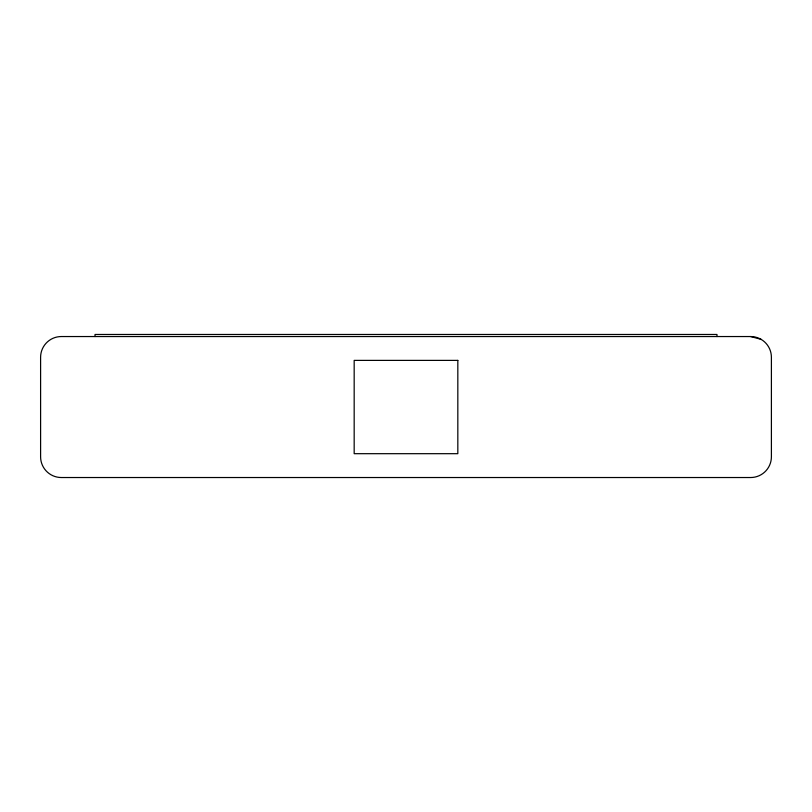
<?xml version="1.0" encoding="UTF-8"?>
<svg xmlns="http://www.w3.org/2000/svg" width="812" height="812" viewBox="0 0 812 812"><rect width="100%" height="100%" fill="white"/><g stroke="black" fill="none" stroke-linecap="round" stroke-linejoin="round"><path stroke-width="1.22" d="M750.664 336.544L61.336 336.544A20.736 20.736 0 0 0 40.6 357.28L40.6 456.791A20.736 20.736 0 0 0 61.336 477.527L750.664 477.527A20.736 20.736 0 0 0 771.4 456.791L771.4 357.28A20.736 20.736 0 0 0 750.664 336.544L761.037 339.325M716.976 336.544L716.976 334.473L95.024 334.473L95.024 336.544M457.826 360.386L354.174 360.386L354.174 453.685L457.826 453.685L457.826 360.386"/></g></svg>
